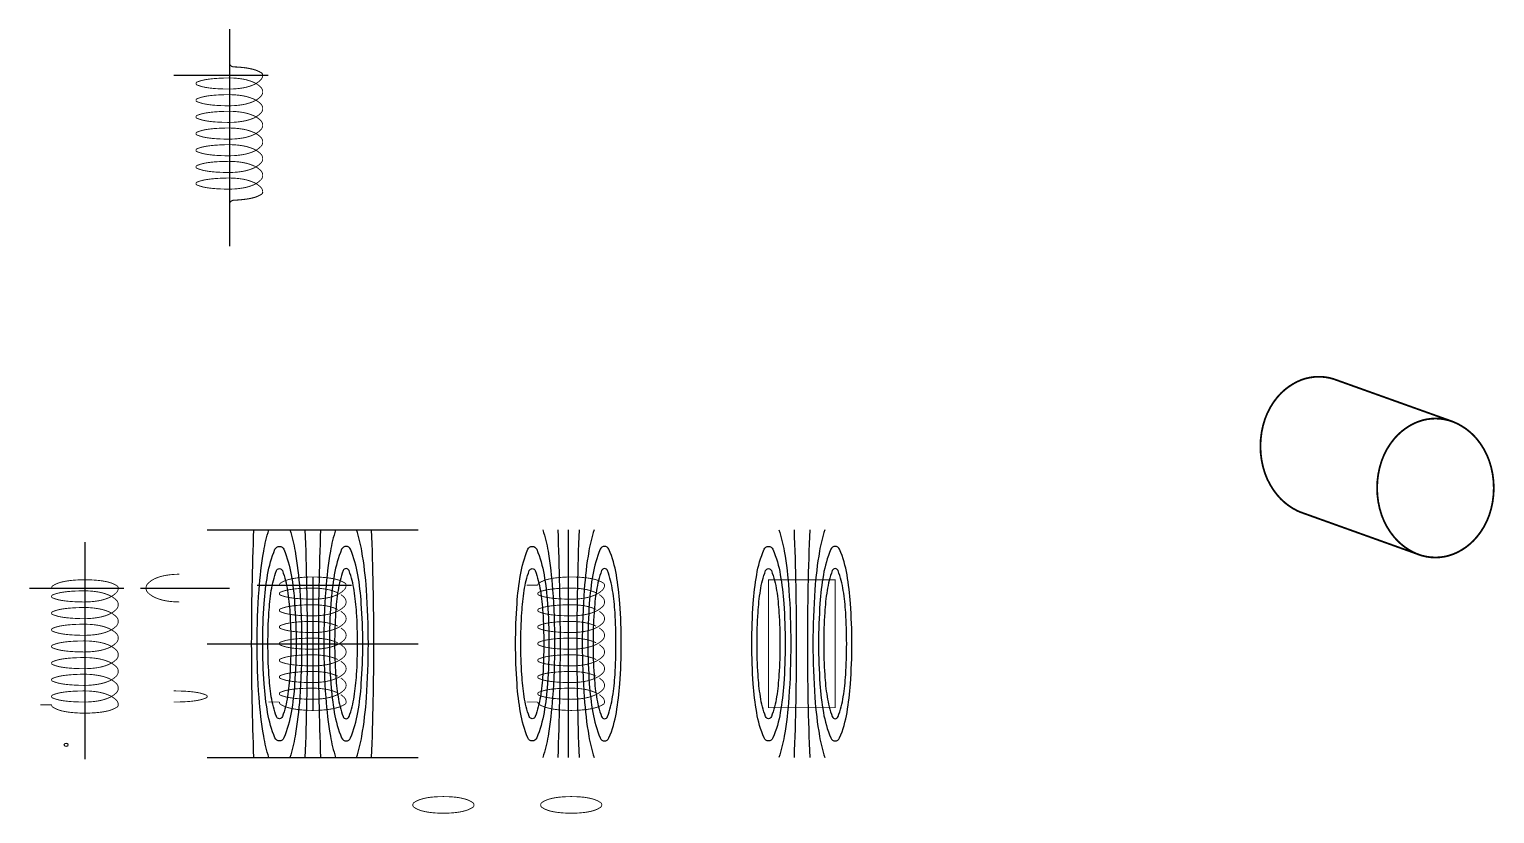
# Model space of a CAD drawing. Header units: inches. Extents: x 0 to 281, y -41 to 106.
# Drawn here: x 110.44 to 126.92, y 37.12 to 45.94 of the extents above; entities that cross this region are included whole.
import ezdxf

# ---------------------------------------------------------------- set-up
doc = ezdxf.new("R2010")
doc.units = ezdxf.units.IN
doc.header["$LTSCALE"] = 0.08
doc.header["$MEASUREMENT"] = 0

msp = doc.modelspace()

# ---------------------------------------------------------------- linework, layer by layer
for p, q in [((112.688, 45.938), (112.688, 43.5)), ((112.438, 40.312), (114.812, 40.312)), ((111.062, 40.172), (111.062, 37.734)), ((113.625, 39.781), (113.625, 38.281)), ((111.688, 39.656), (112.688, 39.656)), ((112.438, 39.031), (114.812, 39.031)), ((112.438, 37.75), (114.812, 37.75))]:
    msp.add_line(p, q)
msp.add_lwpolyline([(112.688, 45.688, 0.012, 0.012, 0), (112.688, 45.565, 0.012, 0.012, 0.404786), (112.736, 45.515, 0.012, 0.012, -0.017725), (112.842, 45.508, 0.012, 0.012, -0.035463), (112.953, 45.488, 0.012, 0.012, -0.074651), (113.047, 45.449, 0.012, 0.012, -0.26275), (113.062, 45.422, 0.01, 0.01, -0.198145), (113.042, 45.371, 0.01, 0.01, -0.098709), (112.953, 45.311, 0.01, 0.01, -0.05603), (112.84, 45.279, 0.01, 0.01, -0.042752), (112.688, 45.266, 0.01, 0.01, -0.017233), (112.533, 45.271, 0.01, 0.01, -0.02406), (112.422, 45.284, 0.01, 0.01, -0.054403), (112.324, 45.312, 0.01, 0.01, -0.30612), (112.312, 45.328, 0.01, 0.01, -0.30612), (112.324, 45.345, 0.01, 0.01, -0.054403), (112.422, 45.372, 0.01, 0.01, -0.02406), (112.533, 45.385, 0.01, 0.01, -0.017233), (112.688, 45.391, 0.01, 0.01, -0.042752), (112.84, 45.378, 0.01, 0.01, -0.05603), (112.953, 45.345, 0.01, 0.01, -0.098709), (113.042, 45.285, 0.01, 0.01, -0.198145), (113.062, 45.234, 0.01, 0.01, -0.198145), (113.042, 45.184, 0.01, 0.01, -0.098709), (112.953, 45.124, 0.01, 0.01, -0.05603), (112.84, 45.091, 0.01, 0.01, -0.042752), (112.688, 45.078, 0.01, 0.01, -0.017233), (112.533, 45.083, 0.01, 0.01, -0.02406), (112.422, 45.096, 0.01, 0.01, -0.054403), (112.324, 45.124, 0.01, 0.01, -0.30612), (112.312, 45.141, 0.01, 0.01, -0.30612), (112.324, 45.157, 0.01, 0.01, -0.054403), (112.422, 45.185, 0.01, 0.01, -0.02406), (112.533, 45.198, 0.01, 0.01, -0.017233), (112.688, 45.203, 0.01, 0.01, -0.042752), (112.84, 45.19, 0.01, 0.01, -0.05603), (112.953, 45.157, 0.01, 0.01, -0.098709), (113.042, 45.098, 0.01, 0.01, -0.198145), (113.062, 45.047, 0.01, 0.01, -0.198145), (113.042, 44.996, 0.01, 0.01, -0.098709), (112.953, 44.936, 0.01, 0.01, -0.05603), (112.84, 44.904, 0.01, 0.01, -0.042752), (112.688, 44.891, 0.01, 0.01, -0.017233), (112.533, 44.896, 0.01, 0.01, -0.02406), (112.422, 44.909, 0.01, 0.01, -0.054403), (112.324, 44.937, 0.01, 0.01, -0.30612), (112.312, 44.953, 0.01, 0.01, -0.30612), (112.324, 44.97, 0.01, 0.01, -0.054403), (112.422, 44.997, 0.01, 0.01, -0.02406), (112.533, 45.01, 0.01, 0.01, -0.017233), (112.688, 45.016, 0.01, 0.01, -0.042752), (112.84, 45.003, 0.01, 0.01, -0.05603), (112.953, 44.97, 0.01, 0.01, -0.098709), (113.042, 44.91, 0.01, 0.01, -0.198145), (113.062, 44.859, 0.01, 0.01, -0.198145), (113.042, 44.809, 0.01, 0.01, -0.098709), (112.953, 44.749, 0.01, 0.01, -0.05603), (112.84, 44.716, 0.01, 0.01, -0.042752), (112.688, 44.703, 0.01, 0.01, -0.017233), (112.533, 44.708, 0.01, 0.01, -0.02406), (112.422, 44.721, 0.01, 0.01, -0.054403), (112.324, 44.749, 0.01, 0.01, -0.30612), (112.312, 44.766, 0.01, 0.01, -0.30612), (112.324, 44.782, 0.01, 0.01, -0.054403), (112.422, 44.81, 0.01, 0.01, -0.02406), (112.533, 44.823, 0.01, 0.01, -0.017233), (112.688, 44.828, 0.01, 0.01, -0.042752), (112.84, 44.815, 0.01, 0.01, -0.05603), (112.953, 44.782, 0.01, 0.01, -0.098709), (113.042, 44.723, 0.01, 0.01, -0.198145), (113.062, 44.672, 0.01, 0.01, -0.198145), (113.042, 44.621, 0.01, 0.01, -0.098709), (112.953, 44.561, 0.01, 0.01, -0.05603), (112.84, 44.529, 0.01, 0.01, -0.042752), (112.688, 44.516, 0.01, 0.01, -0.017233), (112.533, 44.521, 0.01, 0.01, -0.02406), (112.422, 44.534, 0.01, 0.01, -0.054403), (112.324, 44.562, 0.01, 0.01, -0.30612), (112.312, 44.578, 0.01, 0.01, -0.30612), (112.324, 44.595, 0.01, 0.01, -0.054403), (112.422, 44.622, 0.01, 0.01, -0.02406), (112.533, 44.635, 0.01, 0.01, -0.017233), (112.688, 44.641, 0.01, 0.01, -0.042752), (112.84, 44.628, 0.01, 0.01, -0.05603), (112.953, 44.595, 0.01, 0.01, -0.098709), (113.042, 44.535, 0.01, 0.01, -0.198145), (113.062, 44.484, 0.01, 0.01, -0.198145), (113.042, 44.434, 0.01, 0.01, -0.098709), (112.953, 44.374, 0.01, 0.01, -0.05603), (112.84, 44.341, 0.01, 0.01, -0.042752), (112.688, 44.328, 0.01, 0.01, -0.017233), (112.533, 44.333, 0.01, 0.01, -0.02406), (112.422, 44.346, 0.01, 0.01, -0.054403), (112.324, 44.374, 0.01, 0.01, -0.30612), (112.312, 44.391, 0.01, 0.01, -0.30612), (112.324, 44.407, 0.01, 0.01, -0.054403), (112.422, 44.435, 0.01, 0.01, -0.02406), (112.533, 44.448, 0.01, 0.01, -0.017233), (112.688, 44.453, 0.01, 0.01, -0.042752), (112.84, 44.44, 0.01, 0.01, -0.05603), (112.953, 44.407, 0.01, 0.01, -0.098709), (113.042, 44.348, 0.01, 0.01, -0.198145), (113.062, 44.297, 0.01, 0.01, -0.198145), (113.042, 44.246, 0.01, 0.01, -0.098709), (112.953, 44.186, 0.01, 0.01, -0.05603), (112.84, 44.154, 0.01, 0.01, -0.042752), (112.688, 44.141, 0.01, 0.01, -0.017233), (112.533, 44.146, 0.01, 0.01, -0.02406), (112.422, 44.159, 0.01, 0.01, -0.054403), (112.324, 44.187, 0.01, 0.01, -0.30612), (112.312, 44.203, 0.01, 0.01, -0.30612), (112.324, 44.22, 0.01, 0.01, -0.054403), (112.422, 44.247, 0.01, 0.01, -0.02406), (112.533, 44.26, 0.01, 0.01, -0.017233), (112.688, 44.266, 0.01, 0.01, -0.042752), (112.84, 44.253, 0.01, 0.01, -0.05603), (112.953, 44.22, 0.01, 0.01, -0.098709), (113.042, 44.16, 0.01, 0.01, -0.198145), (113.062, 44.109, 0.012, 0.012, -0.26275), (113.047, 44.082, 0.012, 0.012, -0.074651), (112.953, 44.043, 0.012, 0.012, -0.035463), (112.842, 44.024, 0.012, 0.012, -0.017725), (112.736, 44.016, 0.012, 0.012, 0.404786), (112.688, 43.966, 0.012, 0.012, 0), (112.688, 43.875, 0, 0, 0)], format="xyseb")
for points in [[(112.062, 45.422), (113.125, 45.422)], [(110.438, 39.656), (111.5, 39.656)], [(113, 39.688), (114.062, 39.688)]]:
    msp.add_lwpolyline(points)
at = {"color": 0, "const_width": 0.02}
msp.add_lwpolyline([(125.103, 42.007, 0.075714), (124.938, 42.032, 0.115034), (124.693, 41.975, 0.103875), (124.474, 41.804, 0.091207), (124.333, 41.556, 0.083906), (124.282, 41.251, 0.083906), (124.333, 40.946, 0.091207), (124.474, 40.699, 0.103875), (124.693, 40.527, 0.020486), (124.734, 40.509, 0.020486)], format="xyb", dxfattribs=at)
for points in [[(125.103, 42.007), (126.437, 41.53)], [(124.734, 40.509), (126.063, 40.033)]]:
    msp.add_lwpolyline(points, dxfattribs=at)
msp.add_lwpolyline([(126.25, 41.562, 0.115034), (126.005, 41.505, 0.103875), (125.786, 41.334, 0.091207), (125.645, 41.086, 0.083906), (125.594, 40.781, 0.083906), (125.645, 40.476, 0.091207), (125.786, 40.229, 0.103875), (126.005, 40.057, 0.115034), (126.25, 40, 0.115034), (126.495, 40.057, 0.103875), (126.714, 40.229, 0.091207), (126.855, 40.476, 0.083906), (126.906, 40.781, 0.083906), (126.855, 41.086, 0.091207), (126.714, 41.334, 0.103875), (126.495, 41.505, 0.115034)], format="xyb", close=True, dxfattribs=at)
at = {"color": 5}
for points in [[(112.963, 37.75, -0.010053), (112.938, 39.031, -0.010053), (112.963, 40.312, -0.014426)], [(113.132, 37.75, -0.034383), (113.073, 37.993, -0.024557), (113.021, 38.425, -0.017599), (113, 39.031, -0.017599), (113.021, 39.638, -0.024557), (113.073, 40.07, -0.034383), (113.132, 40.312, -0.304113)], [(113.368, 40.312, -0.034383), (113.427, 40.07, -0.024557), (113.479, 39.638, -0.017599), (113.5, 39.031, -0.017599)], [(113.537, 40.312, -0.010053), (113.562, 39.031, -0.010247)], [(113.713, 40.312, 0.010053), (113.688, 39.031, 0.010247)], [(113.882, 40.312, 0.034383), (113.823, 40.07, 0.024557), (113.771, 39.638, 0.017599), (113.75, 39.031, 0.017599)], [(114.118, 37.75, 0.034383), (114.177, 37.993, 0.024557), (114.229, 38.425, 0.017599), (114.25, 39.031, 0.017599), (114.229, 39.638, 0.024557), (114.177, 40.07, 0.034383), (114.118, 40.312, 0.304113)], [(114.287, 37.75, 0.010053), (114.312, 39.031, 0.010053), (114.287, 40.312, 0.014426)], [(116.212, 40.312, -0.034383), (116.271, 40.07, -0.024557), (116.322, 39.638, -0.017599), (116.344, 39.031, -0.017599)], [(116.38, 40.312, -0.010053), (116.406, 39.031, -0.010247)], [(116.62, 40.312, 0.010053), (116.594, 39.031, 0.010247)], [(116.788, 40.312, 0.034383), (116.729, 40.07, 0.024557), (116.678, 39.638, 0.017599), (116.656, 39.031, 0.017599)], [(118.868, 40.312, -0.034383), (118.927, 40.07, -0.024557), (118.979, 39.638, -0.017599), (119, 39.031, -0.017599)], [(119.037, 40.312, -0.010053), (119.062, 39.031, -0.010247)], [(119.213, 40.312, 0.010053), (119.188, 39.031, 0.010247)], [(119.382, 40.312, 0.034383), (119.323, 40.07, 0.024557), (119.271, 39.638, 0.017599), (119.25, 39.031, 0.017599)], [(113.5, 39.031, -0.017599), (113.479, 38.425, -0.024557), (113.427, 37.993, -0.034383), (113.368, 37.75, -0.304113)], [(113.562, 39.031, -0.010053), (113.537, 37.75, -0.014426)], [(113.688, 39.031, 0.010053), (113.713, 37.75, 0.014426)], [(113.75, 39.031, 0.017599), (113.771, 38.425, 0.024557), (113.823, 37.993, 0.034383), (113.882, 37.75, 0.304113)], [(116.344, 39.031, -0.017599), (116.322, 38.425, -0.024557), (116.271, 37.993, -0.034383), (116.212, 37.75, -0.304113)], [(116.406, 39.031, -0.010053), (116.38, 37.75, -0.014426)], [(116.594, 39.031, 0.010053), (116.62, 37.75, 0.014426)], [(116.656, 39.031, 0.017599), (116.678, 38.425, 0.024557), (116.729, 37.993, 0.034383), (116.788, 37.75, 0.304113)], [(119, 39.031, -0.017599), (118.979, 38.425, -0.024557), (118.927, 37.993, -0.034383), (118.868, 37.75, -0.304113)], [(119.062, 39.031, -0.010053), (119.037, 37.75, -0.014426)], [(119.188, 39.031, 0.010053), (119.213, 37.75, 0.014426)], [(119.25, 39.031, 0.017599), (119.271, 38.425, 0.024557), (119.323, 37.993, 0.034383), (119.382, 37.75, 0.304113)]]:
    msp.add_lwpolyline(points, format="xyb", dxfattribs=at)
msp.add_lwpolyline([(116.5, 37.75), (116.5, 40.312)], dxfattribs=at)
for points in [[(113.438, 39.031, -0.017724), (113.421, 38.58, -0.024727), (113.383, 38.258, -0.055713), (113.3, 37.971, -0.303428), (113.25, 37.938, -0.303428), (113.2, 37.971, -0.055713), (113.117, 38.258, -0.024727), (113.079, 38.58, -0.017724), (113.062, 39.031, -0.017724), (113.079, 39.483, -0.024727), (113.117, 39.805, -0.055713), (113.2, 40.092, -0.303428), (113.25, 40.125, -0.303428), (113.3, 40.092, -0.055713), (113.383, 39.805, -0.024727), (113.421, 39.483, -0.017724)], [(113.812, 39.031, 0.017724), (113.829, 38.58, 0.024727), (113.867, 38.258, 0.055713), (113.95, 37.971, 0.303428), (114, 37.938, 0.303428), (114.05, 37.971, 0.055713), (114.133, 38.258, 0.024727), (114.171, 38.58, 0.017724), (114.188, 39.031, 0.017724), (114.171, 39.483, 0.024727), (114.133, 39.805, 0.055713), (114.05, 40.092, 0.303428), (114, 40.125, 0.303428), (113.95, 40.092, 0.055713), (113.867, 39.805, 0.024727), (113.829, 39.483, 0.017724)], [(116.281, 39.031, -0.017724), (116.265, 38.58, -0.024727), (116.226, 38.258, -0.055713), (116.143, 37.971, -0.303428), (116.094, 37.938, -0.303428), (116.044, 37.971, -0.055713), (115.961, 38.258, -0.024727), (115.922, 38.58, -0.017724), (115.906, 39.031, -0.017724), (115.922, 39.483, -0.024727), (115.961, 39.805, -0.055713), (116.044, 40.092, -0.303428), (116.094, 40.125, -0.303428), (116.143, 40.092, -0.055713), (116.226, 39.805, -0.024727), (116.265, 39.483, -0.017724)], [(116.719, 39.031, 0.017724), (116.735, 38.58, 0.024727), (116.774, 38.258, 0.055713), (116.857, 37.971, 0.303428), (116.906, 37.938, 0.303428), (116.956, 37.971, 0.055713), (117.039, 38.258, 0.024727), (117.078, 38.58, 0.017724), (117.094, 39.031, 0.017724), (117.078, 39.483, 0.024727), (117.039, 39.805, 0.055713), (116.956, 40.092, 0.303428), (116.906, 40.125, 0.303428), (116.857, 40.092, 0.055713), (116.774, 39.805, 0.024727), (116.735, 39.483, 0.017724)], [(118.938, 39.031, -0.017724), (118.921, 38.58, -0.024727), (118.883, 38.258, -0.055713), (118.8, 37.971, -0.303428), (118.75, 37.938, -0.303428), (118.7, 37.971, -0.055713), (118.617, 38.258, -0.024727), (118.579, 38.58, -0.017724), (118.562, 39.031, -0.017724), (118.579, 39.483, -0.024727), (118.617, 39.805, -0.055713), (118.7, 40.092, -0.303428), (118.75, 40.125, -0.303428), (118.8, 40.092, -0.055713), (118.883, 39.805, -0.024727), (118.921, 39.483, -0.017724)], [(119.312, 39.031, 0.017724), (119.329, 38.58, 0.024727), (119.367, 38.258, 0.055713), (119.45, 37.971, 0.303428), (119.5, 37.938, 0.303428), (119.55, 37.971, 0.055713), (119.633, 38.258, 0.024727), (119.671, 38.58, 0.017724), (119.688, 39.031, 0.017724), (119.671, 39.483, 0.024727), (119.633, 39.805, 0.055713), (119.55, 40.092, 0.303428), (119.5, 40.125, 0.303428), (119.45, 40.092, 0.055713), (119.367, 39.805, 0.024727), (119.329, 39.483, 0.017724)], [(113.25, 39.875, -0.314161), (113.283, 39.852, -0.050461), (113.341, 39.628, -0.022095), (113.368, 39.38, -0.015794), (113.379, 39.031, -0.015794), (113.368, 38.683, -0.022095), (113.341, 38.435, -0.050461), (113.283, 38.211, -0.314161), (113.25, 38.188, -0.314161), (113.217, 38.211, -0.050461), (113.159, 38.435, -0.022095), (113.132, 38.683, -0.015794), (113.121, 39.031, -0.015794), (113.132, 39.38, -0.022095), (113.159, 39.628, -0.050461), (113.217, 39.852, -0.314161)], [(114, 39.875, 0.314161), (113.967, 39.852, 0.050461), (113.909, 39.628, 0.022095), (113.882, 39.38, 0.015794), (113.871, 39.031, 0.015794), (113.882, 38.683, 0.022095), (113.909, 38.435, 0.050461), (113.967, 38.211, 0.314161), (114, 38.188, 0.314161), (114.033, 38.211, 0.050461), (114.091, 38.435, 0.022095), (114.118, 38.683, 0.015794), (114.129, 39.031, 0.015794), (114.118, 39.38, 0.022095), (114.091, 39.628, 0.050461), (114.033, 39.852, 0.314161)], [(116.094, 39.875, -0.314161), (116.127, 39.852, -0.050461), (116.185, 39.628, -0.022095), (116.212, 39.38, -0.015794), (116.223, 39.031, -0.015794), (116.212, 38.683, -0.022095), (116.185, 38.435, -0.050461), (116.127, 38.211, -0.314161), (116.094, 38.188, -0.314161), (116.06, 38.211, -0.050461), (116.003, 38.435, -0.022095), (115.976, 38.683, -0.015794), (115.965, 39.031, -0.015794), (115.976, 39.38, -0.022095), (116.003, 39.628, -0.050461), (116.06, 39.852, -0.314161)], [(116.906, 39.875, 0.314161), (116.873, 39.852, 0.050461), (116.815, 39.628, 0.022095), (116.788, 39.38, 0.015794), (116.777, 39.031, 0.015794), (116.788, 38.683, 0.022095), (116.815, 38.435, 0.050461), (116.873, 38.211, 0.314161), (116.906, 38.188, 0.314161), (116.94, 38.211, 0.050461), (116.997, 38.435, 0.022095), (117.024, 38.683, 0.015794), (117.035, 39.031, 0.015794), (117.024, 39.38, 0.022095), (116.997, 39.628, 0.050461), (116.94, 39.852, 0.314161)], [(118.75, 39.875, -0.314161), (118.783, 39.852, -0.050461), (118.841, 39.628, -0.022095), (118.868, 39.38, -0.015794), (118.879, 39.031, -0.015794), (118.868, 38.683, -0.022095), (118.841, 38.435, -0.050461), (118.783, 38.211, -0.314161), (118.75, 38.188, -0.314161), (118.717, 38.211, -0.050461), (118.659, 38.435, -0.022095), (118.632, 38.683, -0.015794), (118.621, 39.031, -0.015794), (118.632, 39.38, -0.022095), (118.659, 39.628, -0.050461), (118.717, 39.852, -0.314161)], [(119.5, 39.875, 0.314161), (119.467, 39.852, 0.050461), (119.409, 39.628, 0.022095), (119.382, 39.38, 0.015794), (119.371, 39.031, 0.015794), (119.382, 38.683, 0.022095), (119.409, 38.435, 0.050461), (119.467, 38.211, 0.314161), (119.5, 38.188, 0.314161), (119.533, 38.211, 0.050461), (119.591, 38.435, 0.022095), (119.618, 38.683, 0.015794), (119.629, 39.031, 0.015794), (119.618, 39.38, 0.022095), (119.591, 39.628, 0.050461), (119.533, 39.852, 0.314161)]]:
    msp.add_lwpolyline(points, format="xyb", close=True, dxfattribs=at)
at = {"const_width": 0.01}
for points in [[(111.438, 39.656, 0.26275), (111.422, 39.683, 0.074651), (111.328, 39.723, 0.035463), (111.217, 39.742, 0.025802), (111.062, 39.75, 0.025802), (110.908, 39.742, 0.035463), (110.797, 39.723, 0.074651), (110.703, 39.683, 0.26275), (110.688, 39.656), (110.562, 39.656)], [(111.75, 39.656, -0.198145), (111.771, 39.707, -0.098709), (111.86, 39.767, -0.05603), (111.972, 39.799, -0.042752), (112.125, 39.812)], [(114, 39.688, 0.26275), (113.985, 39.714, 0.074651), (113.89, 39.754, 0.035463), (113.779, 39.773, 0.025802), (113.625, 39.781, 0.025802), (113.471, 39.773, 0.035463), (113.36, 39.754, 0.074651), (113.265, 39.714, 0.26275), (113.25, 39.688), (113.125, 39.688)], [(116.906, 39.688, 0.26275), (116.891, 39.714, 0.074651), (116.796, 39.754, 0.035463), (116.686, 39.773, 0.025802), (116.531, 39.781, 0.025802), (116.377, 39.773, 0.035463), (116.266, 39.754, 0.074651), (116.171, 39.714, 0.26275), (116.156, 39.688), (116.031, 39.688)], [(111.062, 39.5, -0.017233), (110.908, 39.505, -0.02406), (110.797, 39.518, -0.054403), (110.699, 39.546, -0.30612), (110.688, 39.562, -0.30612), (110.699, 39.579, -0.054403), (110.797, 39.607, -0.02406), (110.908, 39.62, -0.017233), (111.062, 39.625)], [(111.062, 39.5, 0.042752), (111.215, 39.513, 0.05603), (111.328, 39.546, 0.098709), (111.417, 39.605, 0.198145), (111.438, 39.656)], [(111.062, 39.312, 0.042752), (111.215, 39.326, 0.05603), (111.328, 39.358, 0.098709), (111.417, 39.418, 0.198145), (111.438, 39.469, 0.198145), (111.417, 39.52, 0.098709), (111.328, 39.579, 0.05603), (111.215, 39.612, 0.042752), (111.062, 39.625)], [(111.75, 39.656, 0.198145), (111.771, 39.605, 0.098709), (111.86, 39.546, 0.05603), (111.972, 39.513, 0.042752), (112.125, 39.5)], [(113.625, 39.531, -0.017233), (113.47, 39.537, -0.02406), (113.36, 39.55, -0.054403), (113.261, 39.577, -0.30612), (113.25, 39.594, -0.30612), (113.261, 39.61, -0.054403), (113.36, 39.638, -0.02406), (113.47, 39.651, -0.017233), (113.625, 39.656)], [(113.625, 39.531, 0.042752), (113.778, 39.544, 0.05603), (113.89, 39.577, 0.098709), (113.979, 39.637, 0.198145), (114, 39.688)], [(113.906, 39.603, 0.015956), (113.89, 39.61, 0.05603), (113.778, 39.643, 0.042752), (113.625, 39.656)], [(113.625, 39.344, 0.042752), (113.778, 39.357, 0.05603), (113.89, 39.39, 0.098709), (113.979, 39.449, 0.198145), (114, 39.5, 0.198145), (113.979, 39.551, 0.045948), (113.941, 39.583, 0.045948)], [(116.531, 39.531, -0.017233), (116.376, 39.537, -0.02406), (116.266, 39.55, -0.054403), (116.167, 39.577, -0.30612), (116.156, 39.594, -0.30612), (116.167, 39.61, -0.054403), (116.266, 39.638, -0.02406), (116.376, 39.651, -0.017233), (116.531, 39.656)], [(116.531, 39.531, 0.042752), (116.684, 39.544, 0.05603), (116.796, 39.577, 0.098709), (116.885, 39.637, 0.198145), (116.906, 39.688)], [(116.812, 39.603, 0.015956), (116.796, 39.61, 0.05603), (116.684, 39.643, 0.042752), (116.531, 39.656)], [(116.531, 39.344, 0.042752), (116.684, 39.357, 0.05603), (116.796, 39.39, 0.098709), (116.885, 39.449, 0.198145), (116.906, 39.5, 0.198145), (116.885, 39.551, 0.045948), (116.847, 39.583, 0.045948)], [(111.062, 39.312, -0.017233), (110.908, 39.318, -0.02406), (110.797, 39.331, -0.054403), (110.699, 39.359, -0.30612), (110.688, 39.375, -0.30612), (110.699, 39.391, -0.054403), (110.797, 39.419, -0.02406), (110.908, 39.432, -0.017233), (111.062, 39.438)], [(111.062, 39.125, 0.042752), (111.215, 39.138, 0.05603), (111.328, 39.171, 0.098709), (111.417, 39.23, 0.198145), (111.438, 39.281, 0.198145), (111.417, 39.332, 0.098709), (111.328, 39.392, 0.05603), (111.215, 39.424, 0.042752), (111.062, 39.438)], [(113.625, 39.344, -0.017233), (113.47, 39.349, -0.02406), (113.36, 39.362, -0.054403), (113.261, 39.39, -0.30612), (113.25, 39.406, -0.30612), (113.261, 39.423, -0.054403), (113.36, 39.45, -0.02406), (113.47, 39.463, -0.017233), (113.625, 39.469)], [(113.906, 39.416, 0.015956), (113.89, 39.423, 0.05603), (113.778, 39.456, 0.042752), (113.625, 39.469)], [(113.625, 39.156, 0.042752), (113.778, 39.169, 0.05603), (113.89, 39.202, 0.098709), (113.979, 39.262, 0.198145), (114, 39.312, 0.198145), (113.979, 39.363, 0.045948), (113.941, 39.395, 0.045948)], [(116.531, 39.344, -0.017233), (116.376, 39.349, -0.02406), (116.266, 39.362, -0.054403), (116.167, 39.39, -0.30612), (116.156, 39.406, -0.30612), (116.167, 39.423, -0.054403), (116.266, 39.45, -0.02406), (116.376, 39.463, -0.017233), (116.531, 39.469)], [(116.812, 39.416, 0.015956), (116.796, 39.423, 0.05603), (116.684, 39.456, 0.042752), (116.531, 39.469)], [(116.531, 39.156, 0.042752), (116.684, 39.169, 0.05603), (116.796, 39.202, 0.098709), (116.885, 39.262, 0.198145), (116.906, 39.312, 0.198145), (116.885, 39.363, 0.045948), (116.847, 39.395, 0.045948)], [(111.062, 39.125, -0.017233), (110.908, 39.13, -0.02406), (110.797, 39.143, -0.054403), (110.699, 39.171, -0.30612), (110.688, 39.188, -0.30612), (110.699, 39.204, -0.054403), (110.797, 39.232, -0.02406), (110.908, 39.245, -0.017233), (111.062, 39.25)], [(111.062, 38.938, 0.042752), (111.215, 38.951, 0.05603), (111.328, 38.983, 0.098709), (111.417, 39.043, 0.198145), (111.438, 39.094, 0.198145), (111.417, 39.145, 0.098709), (111.328, 39.204, 0.05603), (111.215, 39.237, 0.042752), (111.062, 39.25)], [(113.625, 39.156, -0.017233), (113.47, 39.162, -0.02406), (113.36, 39.175, -0.054403), (113.261, 39.202, -0.30612), (113.25, 39.219, -0.30612), (113.261, 39.235, -0.054403), (113.36, 39.263, -0.02406), (113.47, 39.276, -0.017233), (113.625, 39.281)], [(113.906, 39.228, 0.015956), (113.89, 39.235, 0.05603), (113.778, 39.268, 0.042752), (113.625, 39.281)], [(116.531, 39.156, -0.017233), (116.376, 39.162, -0.02406), (116.266, 39.175, -0.054403), (116.167, 39.202, -0.30612), (116.156, 39.219, -0.30612), (116.167, 39.235, -0.054403), (116.266, 39.263, -0.02406), (116.376, 39.276, -0.017233), (116.531, 39.281)], [(116.812, 39.228, 0.015956), (116.796, 39.235, 0.05603), (116.684, 39.268, 0.042752), (116.531, 39.281)], [(111.062, 38.938, -0.017233), (110.908, 38.943, -0.02406), (110.797, 38.956, -0.054403), (110.699, 38.984, -0.30612), (110.688, 39, -0.30612), (110.699, 39.016, -0.054403), (110.797, 39.044, -0.02406), (110.908, 39.057, -0.017233), (111.062, 39.062)], [(111.062, 38.75, 0.042752), (111.215, 38.763, 0.05603), (111.328, 38.796, 0.098709), (111.417, 38.855, 0.198145), (111.438, 38.906, 0.198145), (111.417, 38.957, 0.098709), (111.328, 39.017, 0.05603), (111.215, 39.049, 0.042752), (111.062, 39.062)], [(113.625, 38.969, -0.017233), (113.47, 38.974, -0.02406), (113.36, 38.987, -0.054403), (113.261, 39.015, -0.30612), (113.25, 39.031, -0.30612), (113.261, 39.048, -0.054403), (113.36, 39.075, -0.02406), (113.47, 39.088, -0.017233), (113.625, 39.094)], [(113.625, 38.969, 0.042752), (113.778, 38.982, 0.05603), (113.89, 39.015, 0.098709), (113.979, 39.074, 0.198145), (114, 39.125, 0.198145), (113.979, 39.176, 0.045948), (113.941, 39.208, 0.045948)], [(113.906, 39.041, 0.015956), (113.89, 39.048, 0.05603), (113.778, 39.081, 0.042752), (113.625, 39.094)], [(116.531, 38.969, -0.017233), (116.376, 38.974, -0.02406), (116.266, 38.987, -0.054403), (116.167, 39.015, -0.30612), (116.156, 39.031, -0.30612), (116.167, 39.048, -0.054403), (116.266, 39.075, -0.02406), (116.376, 39.088, -0.017233), (116.531, 39.094)], [(116.531, 38.969, 0.042752), (116.684, 38.982, 0.05603), (116.796, 39.015, 0.098709), (116.885, 39.074, 0.198145), (116.906, 39.125, 0.198145), (116.885, 39.176, 0.045948), (116.847, 39.208, 0.045948)], [(116.812, 39.041, 0.015956), (116.796, 39.048, 0.05603), (116.684, 39.081, 0.042752), (116.531, 39.094)], [(113.625, 38.781, -0.017233), (113.47, 38.787, -0.02406), (113.36, 38.8, -0.054403), (113.261, 38.827, -0.30612), (113.25, 38.844, -0.30612), (113.261, 38.86, -0.054403), (113.36, 38.888, -0.02406), (113.47, 38.901, -0.017233), (113.625, 38.906)], [(113.625, 38.781, 0.042752), (113.778, 38.794, 0.05603), (113.89, 38.827, 0.098709), (113.979, 38.887, 0.198145), (114, 38.938, 0.198145), (113.979, 38.988, 0.045948), (113.941, 39.02, 0.045948)], [(113.906, 38.853, 0.015956), (113.89, 38.86, 0.05603), (113.778, 38.893, 0.042752), (113.625, 38.906)], [(116.531, 38.781, -0.017233), (116.376, 38.787, -0.02406), (116.266, 38.8, -0.054403), (116.167, 38.827, -0.30612), (116.156, 38.844, -0.30612), (116.167, 38.86, -0.054403), (116.266, 38.888, -0.02406), (116.376, 38.901, -0.017233), (116.531, 38.906)], [(116.531, 38.781, 0.042752), (116.684, 38.794, 0.05603), (116.796, 38.827, 0.098709), (116.885, 38.887, 0.198145), (116.906, 38.938, 0.198145), (116.885, 38.988, 0.045948), (116.847, 39.02, 0.045948)], [(116.812, 38.853, 0.015956), (116.796, 38.86, 0.05603), (116.684, 38.893, 0.042752), (116.531, 38.906)], [(111.062, 38.75, -0.017233), (110.908, 38.755, -0.02406), (110.797, 38.768, -0.054403), (110.699, 38.796, -0.30612), (110.688, 38.812, -0.30612), (110.699, 38.829, -0.054403), (110.797, 38.857, -0.02406), (110.908, 38.87, -0.017233), (111.062, 38.875)], [(111.062, 38.562, 0.042752), (111.215, 38.576, 0.05603), (111.328, 38.608, 0.098709), (111.417, 38.668, 0.198145), (111.438, 38.719, 0.198145), (111.417, 38.77, 0.098709), (111.328, 38.829, 0.05603), (111.215, 38.862, 0.042752), (111.062, 38.875)], [(113.625, 38.594, 0.042752), (113.778, 38.607, 0.05603), (113.89, 38.64, 0.098709), (113.979, 38.699, 0.198145), (114, 38.75, 0.198145), (113.979, 38.801, 0.045948), (113.941, 38.833, 0.045948)], [(116.531, 38.594, 0.042752), (116.684, 38.607, 0.05603), (116.796, 38.64, 0.098709), (116.885, 38.699, 0.198145), (116.906, 38.75, 0.198145), (116.885, 38.801, 0.045948), (116.847, 38.833, 0.045948)], [(111.062, 38.562, -0.017233), (110.908, 38.568, -0.02406), (110.797, 38.581, -0.054403), (110.699, 38.609, -0.30612), (110.688, 38.625, -0.30612), (110.699, 38.641, -0.054403), (110.797, 38.669, -0.02406), (110.908, 38.682, -0.017233), (111.062, 38.688)], [(111.062, 38.375, 0.042752), (111.215, 38.388, 0.05603), (111.328, 38.421, 0.098709), (111.417, 38.48, 0.198145), (111.438, 38.531, 0.198145), (111.417, 38.582, 0.098709), (111.328, 38.642, 0.05603), (111.215, 38.674, 0.042752), (111.062, 38.688)], [(113.625, 38.594, -0.017233), (113.47, 38.599, -0.02406), (113.36, 38.612, -0.054403), (113.261, 38.64, -0.30612), (113.25, 38.656, -0.30612), (113.261, 38.673, -0.054403), (113.36, 38.7, -0.02406), (113.47, 38.713, -0.017233), (113.625, 38.719)], [(113.906, 38.666, 0.015956), (113.89, 38.673, 0.05603), (113.778, 38.706, 0.042752), (113.625, 38.719)], [(113.625, 38.406, 0.042752), (113.778, 38.419, 0.05603), (113.89, 38.452, 0.098709), (113.979, 38.512, 0.198145), (114, 38.562, 0.198145), (113.979, 38.613, 0.045948), (113.941, 38.645, 0.045948)], [(116.531, 38.594, -0.017233), (116.376, 38.599, -0.02406), (116.266, 38.612, -0.054403), (116.167, 38.64, -0.30612), (116.156, 38.656, -0.30612), (116.167, 38.673, -0.054403), (116.266, 38.7, -0.02406), (116.376, 38.713, -0.017233), (116.531, 38.719)], [(116.812, 38.666, 0.015956), (116.796, 38.673, 0.05603), (116.684, 38.706, 0.042752), (116.531, 38.719)], [(116.531, 38.406, 0.042752), (116.684, 38.419, 0.05603), (116.796, 38.452, 0.098709), (116.885, 38.512, 0.198145), (116.906, 38.562, 0.198145), (116.885, 38.613, 0.045948), (116.847, 38.645, 0.045948)], [(111.062, 38.375, -0.017233), (110.908, 38.38, -0.02406), (110.797, 38.393, -0.054403), (110.699, 38.421, -0.30612), (110.688, 38.438, -0.30612), (110.699, 38.454, -0.054403), (110.797, 38.482, -0.02406), (110.908, 38.495, -0.017233), (111.062, 38.5)], [(111.438, 38.344, 0.198145), (111.417, 38.395, 0.098709), (111.328, 38.454, 0.05603), (111.215, 38.487, 0.042752), (111.062, 38.5)], [(112.062, 38.375, 0.017233), (112.217, 38.38, 0.02406), (112.328, 38.393, 0.054403), (112.426, 38.421, 0.30612), (112.438, 38.438, 0.30612), (112.426, 38.454, 0.054403), (112.328, 38.482, 0.02406), (112.217, 38.495, 0.017233), (112.062, 38.5)], [(113.625, 38.406, -0.017233), (113.47, 38.412, -0.02406), (113.36, 38.425, -0.054403), (113.261, 38.452, -0.30612), (113.25, 38.469, -0.30612), (113.261, 38.485, -0.054403), (113.36, 38.513, -0.02406), (113.47, 38.526, -0.017233), (113.625, 38.531)], [(113.906, 38.478, 0.015956), (113.89, 38.485, 0.05603), (113.778, 38.518, 0.042752), (113.625, 38.531)], [(114, 38.375, 0.198145), (113.979, 38.426, 0.045948), (113.941, 38.458, 0.045948)], [(116.531, 38.406, -0.017233), (116.376, 38.412, -0.02406), (116.266, 38.425, -0.054403), (116.167, 38.452, -0.30612), (116.156, 38.469, -0.30612), (116.167, 38.485, -0.054403), (116.266, 38.513, -0.02406), (116.376, 38.526, -0.017233), (116.531, 38.531)], [(116.812, 38.478, 0.015956), (116.796, 38.485, 0.05603), (116.684, 38.518, 0.042752), (116.531, 38.531)], [(116.906, 38.375, 0.198145), (116.885, 38.426, 0.045948), (116.847, 38.458, 0.045948)], [(111.438, 38.344, -0.26275), (111.422, 38.317, -0.074651), (111.328, 38.277, -0.035463), (111.217, 38.258, -0.025802), (111.062, 38.25, -0.025802), (110.908, 38.258, -0.035463), (110.797, 38.277, -0.074651), (110.703, 38.317, -0.26275), (110.688, 38.344), (110.562, 38.344)], [(114, 38.375, -0.26275), (113.985, 38.348, -0.074651), (113.89, 38.309, -0.035463), (113.779, 38.289, -0.025802), (113.625, 38.281, -0.025802), (113.471, 38.289, -0.035463), (113.36, 38.309, -0.074651), (113.265, 38.348, -0.26275), (113.25, 38.375), (113.125, 38.375)], [(116.906, 38.375, -0.26275), (116.891, 38.348, -0.074651), (116.796, 38.309, -0.035463), (116.686, 38.289, -0.025802), (116.531, 38.281, -0.025802), (116.377, 38.289, -0.035463), (116.266, 38.309, -0.074651), (116.171, 38.348, -0.26275), (116.156, 38.375), (116.031, 38.375)]]:
    msp.add_lwpolyline(points, format="xyb", dxfattribs=at)
msp.add_lwpolyline([(119.125, 39.75), (118.75, 39.75), (118.75, 38.312), (119.125, 38.312), (119.5, 38.312), (119.5, 39.75)], close=True, dxfattribs=at)
for points in [[(114.75, 37.219, 0.252288), (114.765, 37.191, 0.07917), (114.851, 37.152, 0.038459), (114.952, 37.133, 0.02813), (115.094, 37.125, 0.02813), (115.235, 37.133, 0.038459), (115.337, 37.152, 0.07917), (115.423, 37.191, 0.252288), (115.438, 37.219, 0.252288), (115.423, 37.246, 0.07917), (115.337, 37.285, 0.038459), (115.235, 37.305, 0.02813), (115.094, 37.312, 0.02813), (114.952, 37.305, 0.038459), (114.851, 37.285, 0.07917), (114.765, 37.246, 0.252288)], [(116.188, 37.219, 0.252288), (116.202, 37.191, 0.07917), (116.288, 37.152, 0.038459), (116.39, 37.133, 0.02813), (116.531, 37.125, 0.02813), (116.673, 37.133, 0.038459), (116.774, 37.152, 0.07917), (116.86, 37.191, 0.252288), (116.875, 37.219, 0.252288), (116.86, 37.246, 0.07917), (116.774, 37.285, 0.038459), (116.673, 37.305, 0.02813), (116.531, 37.312, 0.02813), (116.39, 37.305, 0.038459), (116.288, 37.285, 0.07917), (116.202, 37.246, 0.252288)]]:
    msp.add_lwpolyline(points, format="xyb", close=True, dxfattribs=at)
msp.add_circle((110.851, 37.894), 0.02)

doc.saveas('drawing.dxf')
